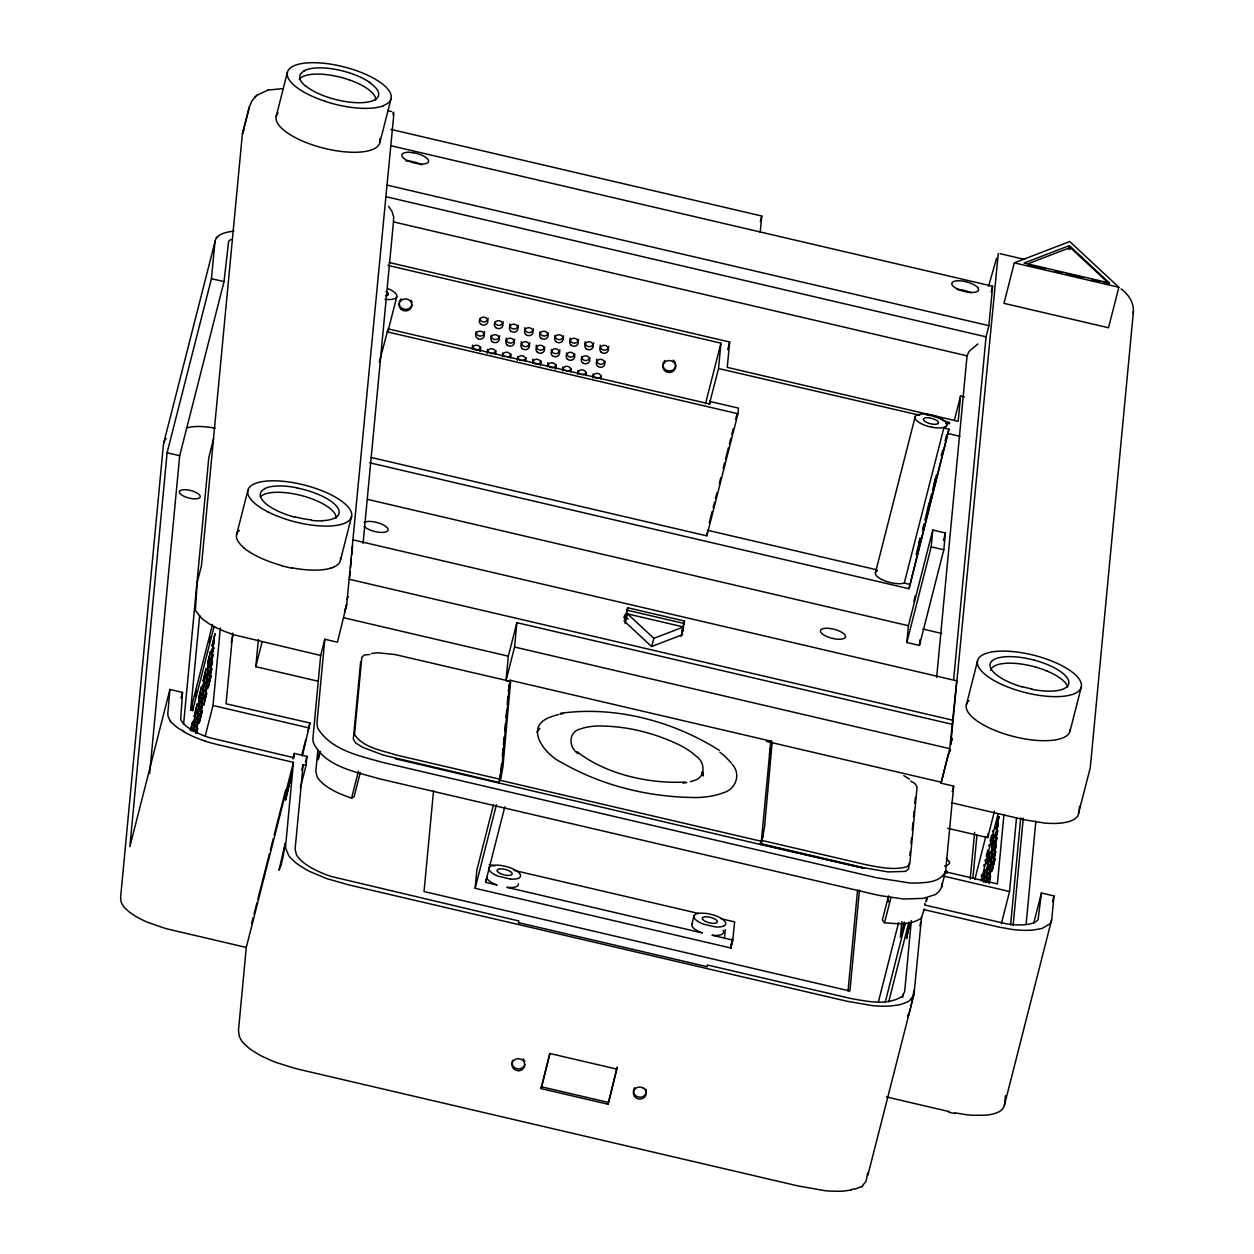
<?xml version="1.0" encoding="UTF-8"?>
<svg xmlns="http://www.w3.org/2000/svg" width="1254" height="1254" viewBox="0 0 1254 1254"><rect width="100%" height="100%" fill="white"/><g stroke="black" fill="none" stroke-linecap="round" stroke-linejoin="round"><path stroke-width="1.5" d="M502.321 356.826L502.384 355.258A4.311 4.013 5.4 0 1 507.964 352.452A4.311 4.013 5.4 0 1 510.472 357.954M344.944 611.529L346.512 604.789L344.599 611.842L344.866 609.616M951.441 802.732L1024.502 819.787L1044.77 823.094A36.554 13.073 14.3 0 0 1046.745 823.251L1053.282 823.47A36.742 13.151 14.3 0 0 1055.664 823.439L1061.464 823.047A36.774 13.151 14.3 0 0 1063.486 822.781L1068.721 821.652A37.416 13.386 14.3 0 0 1069.944 821.276L1074.208 819.348A31.319 11.208 14.3 0 0 1074.991 818.815L1077.123 816.903A35.551 12.712 14.3 0 0 1077.876 815.805L1090.259 767.824L1133.224 313.563C1134.635 303.703 1128.866 294.439 1121.045 288.922M363.049 543.468L393.458 221.88L393.662 216.801L391.969 211.346L388.63 206.346M346.653 604.647L337.451 642.205L324.817 639.258L320.679 655.466L312.904 738.7A168.788 60.396 14.3 0 0 313.155 741.992C323.955 766.586 355.76 771.821 379.053 778.703L874.555 894.384A169.337 60.6 14.3 0 0 881.013 895.748L903.554 899.008L923.43 898.366L935.641 894.463L939.481 890.967L941.535 887.142L945.657 870.966L953.667 786.117L941.033 783.17L949.748 748.669L956.724 680.844L353.142 539.878M1133.224 313.563L1133.365 311.274M216.299 238.26L215.782 239.232A95.32 34.109 14.3 0 0 215.202 240.94A116.653 41.743 14.3 0 0 214.936 242.147L211.44 278.686L167.095 452.772L129.852 846.748L169.917 689.465L182.504 692.412L180.733 719.404A40.018 14.311 14.3 0 0 210.233 737.869L293.891 757.714L294.298 753.419L306.932 756.381L306.101 765.301L300.333 787.935M149.634 773.624L179.683 455.704L224.027 281.617L228.589 241.614A40.018 14.311 14.3 0 1 231.065 239.436M169.917 689.465L167.785 713.934A95.57 34.203 14.3 0 0 168.036 715.83L168.208 716.583A57.778 20.675 14.3 0 0 168.914 718.385L170.716 721.238M183.633 723.699L208.791 457.616L213.619 438.649M214.042 626.734L192.677 710.579L190.702 710.109L199.621 615.745M192.677 710.579L193.147 705.563M205.28 735.847L213.008 705.5L220.343 627.988M232.742 633.004L226.049 703.776L309.973 723.009L302.386 755.943M318.359 681.298L255.8 666.689L258.371 639.556M209.559 742.446L211.409 742.964A96.856 34.657 14.3 0 0 216.252 744.249A114.976 41.147 14.3 0 0 218.572 744.845L293.452 762.354L246.286 947.444L238.479 1030.318L239.31 1036.447L241.693 1040.898A79.472 28.434 14.3 0 0 243.48 1043.093L248.48 1047.733A80.319 28.748 14.3 0 0 251.427 1049.959L258.685 1054.489A79.253 28.356 14.3 0 0 262.603 1056.589L271.632 1060.696A79.3 28.372 14.3 0 0 276.256 1062.514L293.107 1067.812A105.712 37.824 14.3 0 0 300.427 1069.709L797.607 1185.845L825.195 1190.72A79.316 28.387 14.3 0 0 829.96 1191.096L839.349 1191.284A80.099 28.67 14.3 0 0 843.503 1191.081L851.278 1190.046M293.452 762.354L285.63 845.839A144.492 51.712 14.3 0 0 285.849 848.676L288.859 855.792A79.472 28.434 14.3 0 0 290.646 857.987L295.63 862.642A79.864 28.576 14.3 0 0 298.593 864.852L305.835 869.398A80.209 28.701 14.3 0 0 309.769 871.483L326.667 878.584L349.255 885.01L846.231 1001.084L872.361 1005.614A79.316 28.387 14.3 0 0 877.126 1005.99L880.261 1006.131A72.324 25.879 14.3 0 0 885.105 1006.21L886.515 1006.178A80.554 28.826 14.3 0 0 890.654 1005.974L898.428 1004.956A79.848 28.576 14.3 0 0 901.673 1004.172L907.316 1002.009A80.648 28.858 14.3 0 0 909.416 1000.723L913.382 995.88A136.294 48.765 14.3 0 0 914.009 994.234L921.58 916.94M306.101 765.301L303.123 764.611L295.098 849.24L296.461 854.773A52.276 18.716 14.3 0 0 331.072 876.436L518.811 920.969L518.592 923.21M324.817 639.258L317.027 722.523A167.895 60.082 14.3 0 0 317.278 725.815L317.403 726.568A49.596 17.744 14.3 0 0 318.046 728.699C331.636 750.503 360.149 756.052 383.16 762.51L876.734 877.784L909.448 882.926A83.469 29.861 14.3 0 0 915.138 883.067C925.797 882.675 940.892 882.644 945.657 870.966M317.858 749.892L315.82 771.414L317.152 776.869A51.43 18.402 14.3 0 0 339.426 793.547L351.543 798.265L354.114 796.698L360.29 772.48M350.132 571.793L349.427 579.301L952.993 720.266M350.477 568.046L351.371 558.657M351.731 554.895L352.609 545.521M346.7 604.553L393.881 113.753L393.16 112.186M360.619 661.893L353.315 739.155L355.697 742.964L362.767 747.368L383.332 755.112L498.826 782.433M433.57 790.631L424.024 891.547L849.914 991.005L859.46 890.089M732.383 938.948L730.878 948.008L475.141 888.287L476.849 870.072L493.496 804.754M486.662 877.408A16.349 5.862 14.4 0 0 495.91 884.587L497.133 885.042L485.564 882.33L485.831 879.54M509.814 681.471L506.02 680.577L508.325 656.187L516.867 622.658L951.974 724.263M761.648 840.635L762.777 836.042L760.535 844.522L498.778 782.966M500.503 775.254L501.584 763.749M502.321 756.084L503.042 748.419M503.403 744.578L504.124 736.913M504.672 731.16L505.393 723.495M505.942 717.743L506.663 710.077M507.212 704.34L507.933 696.675M506.02 680.577L514.563 647.033L516.867 622.658M608.096 1104.241L617.203 1067.326L608.096 1104.241L541.101 1088.597L549.738 1053.517M625.088 619.695L627.721 607.767L684.48 621.028L681.847 632.957M682.787 631.608L683.069 628.489M710.219 400.731L709.905 404.039L388.16 328.893L379.351 361.873M709.262 404.478L718.542 368.535L720.94 343.173L387.909 265.378M371.059 457.444L703.463 535.082L706.864 535.787L707.162 532.762M389.273 262.525L729.656 342.013L727.257 367.391L958.197 421.328L960.595 395.95L964.389 396.844M706.864 535.787L737.979 413.757L738.496 408.13L710.156 401.515M760.222 232.303L761.758 216.001L391.029 129.428M724.483 938.133L725.267 929.731M721.301 918.79L734.609 921.894L732.838 940.077L730.878 948.008L731.223 944.372M760.535 844.522L864.178 868.301L759.799 843.958M770.379 748.293L770.097 751.334L771.21 746.757L769.329 754.124M848.033 991.083L857.564 890.168M369.742 462.789L909.009 588.737L948.933 429.213L943.807 428.022L904.291 583.094L903.225 583.361A16.38 5.862 14.3 0 1 889.149 582.248L887.613 581.809A16.38 5.862 14.3 0 1 875.762 571.949M906.83 642.487L908.413 625.699L932.788 530.034L945.391 532.981L943.807 549.769L919.433 645.434L906.83 642.487L931.205 546.838L932.788 530.034M867.737 1172.803L866.012 1181.456L862.266 1185.829M919.433 645.434L919.966 639.838M901.83 921.659L900.356 937.193L904.228 922.004M909.009 588.737L948.933 429.213M909.134 863.034L908.586 868.834L905.592 871.389L888.224 871.922L865.15 867.987L761.35 843.754L764.517 827.311L772.15 742.305L771.21 745.033M909.855 855.306L910.232 851.45M910.953 843.723L911.501 837.923M912.238 830.211L912.959 822.483M913.508 816.683L914.056 810.883M914.793 803.171L915.342 797.372M911.36 920.499L904.651 991.601L902.363 996.24C887.268 1006.021 867.784 1001.382 851.262 998.607L707.413 965.016L707.256 966.724L518.639 922.678M936.644 677.442L967.053 355.838L969.201 351.214L977.948 343.972M953.667 679.37L986.036 336.84L988.889 325.664L992.619 286.241L390.95 145.73M998.262 253.512L950.72 744.61L952.099 738.355M941.535 887.142L941.864 883.615M970.204 879.117L974.624 832.342M972.9 877.988L976.96 835.133M947.758 828.283L987.744 837.625L988.105 833.753M1003.937 814.645L997.385 883.913L944.873 871.655M1001.335 923.759L1009.548 891.531L1016.508 817.89M1010.599 924.903L1020.709 817.984M1013.122 925.452L1023.264 818.188M1005.442 1095.73L1004.611 1104.225A118.127 42.275 14.3 0 1 1004.235 1105.809A95.288 34.093 14.3 0 1 1003.764 1107.125L1003.451 1107.752A57.465 20.566 14.3 0 1 1002.448 1109.147L1000.614 1110.778A57.825 20.691 14.3 0 1 998.78 1111.89L995.331 1113.317A58.593 20.973 14.3 0 1 993.356 1113.897L992.729 1114.054A82.592 29.563 14.3 0 1 990.315 1114.555L988.027 1114.9A39.485 14.123 14.3 0 1 984.939 1115.229L973.057 1115.276A57.527 20.581 14.3 0 1 968.934 1114.947L967.978 1114.853A79.895 28.591 14.3 0 1 964.436 1114.43L954.827 1112.784M1026.085 924.496L1035.851 821.119M924.167 909.652L996.193 926.455A113.064 40.457 14.3 0 0 999.532 927.192L1011.586 929.339A79.316 28.387 14.3 0 0 1015.129 929.763L1016.085 929.857A57.402 20.534 14.3 0 0 1020.223 930.186L1021.132 930.233A81.244 29.077 14.3 0 0 1024.424 930.358L1029.879 930.28A82.419 29.5 14.3 0 0 1032.794 930.076L1040.522 928.791A58.311 20.863 14.3 0 0 1042.497 928.211L1049.598 924.057A57.668 20.644 14.3 0 0 1050.617 922.662L1050.915 922.019A95.194 34.062 14.3 0 0 1051.495 920.326A110.603 39.579 14.3 0 0 1051.84 918.649L1053.987 895.936L1041.4 892.989L1038.093 919.637A40.018 14.296 14.3 0 1 1006.445 923.79L924.637 905.012M1079.584 806.306L1079.051 812.075A80.35 28.748 14.3 0 1 1078.785 813.407M924.825 904.134L924.903 903.272M907.755 1014.862L907.63 1016.508A13.778 0.956 -77.2 0 0 908.209 1016.414M924.308 908.915L921.439 917.959C910.859 925.64 896.767 923.696 884.54 922.756L882.361 920.075L888.537 895.842M730.878 948.008L732.179 939.136M982.728 880.825L985.581 869.461L983.136 880.841M987.149 882.111L987.415 879.822L986.616 882.095M191.784 730.706L192.05 728.402L191.251 730.674M902.661 997.369L903.084 994.312L902.034 997.557M926.565 898.569L926.142 901.83L927.239 898.366M195.687 731.537L198.351 721.254L195.765 733.057M283.326 855.306L285.238 843.362L279.015 870.198L280.912 865.182M985.534 882.502L988.074 872.847L986.114 882.518M190.31 730.392L192.708 721.442L190.937 730.424M197.003 732.587L197.693 728.229L196.157 733.324M498.747 783.374L500.91 773.812L499.562 780.16L761.35 841.293L770.818 741.13M941.033 783.17L948.29 754.626L950.61 750.049M164.87 440.154A57.496 20.566 14.3 0 0 164.65 440.499L163.396 444.731L120.635 897.065L121.058 901.673A57.825 20.691 14.3 0 0 121.763 903.476L123.566 906.328A58.452 20.926 14.3 0 0 124.757 907.771L125.149 908.194A82.043 29.359 14.3 0 0 126.779 909.793L127.798 910.702A59.095 21.146 14.3 0 0 129.57 912.16L133.723 915.091A58.483 20.926 14.3 0 0 136.012 916.502L136.733 916.925A80.679 28.873 14.3 0 0 139.492 918.445L144.68 921A82.733 29.61 14.3 0 0 147.862 922.395L164.243 928.07A96.84 34.657 14.3 0 0 169.086 929.355A115.54 41.351 14.3 0 0 171.343 929.919L246.286 947.444M983.888 882.346L984.954 876.483L983.575 880.763M320.475 751.444L318.077 759.799L319.598 751.648M193.304 731.505L195.201 724.828L193.978 731.537M988.842 882.126L990.55 876.248L989.155 883.725M946.989 873.395L947.099 872.251A16.365 5.847 14.3 0 0 946.598 870.966M508.309 690.97L510.08 683.932L508.466 690.217M163.663 443.242L215.202 240.94M276.162 116.45L287.385 72.387M181.062 698.086L182.504 692.412M190.702 710.109L212.522 624.445M195.216 696.44L196.643 690.844M208.979 642.377L210.406 636.781M236.645 534.455L247.884 490.392M231.191 642.534L233.087 635.073M379.868 142.595L391.091 98.533M255.8 666.689L262.039 642.189M388.176 330.476L396.734 296.853M351.575 516.538L340.351 560.601A53.483 19.061 14.1 0 1 333.313 567.231M292.919 758.858L294.298 753.419M251.646 923.524L253.089 917.865M254.045 914.103L256.929 902.802M257.885 899.024L269.406 853.802M270.362 850.04L273.247 838.722M274.203 834.96L285.724 789.738M301.759 755.237L305.615 740.064M308.029 730.58L309.973 723.009M301.759 769.956L303.123 764.611M305.49 762.071L306.932 756.381M351.543 798.265L358.44 771.163M508.763 687.176L509.892 682.725M475.141 888.287L496.396 804.833M485.564 882.33L504.813 806.808M624.069 617.72L624.79 614.883L624.508 618.003L628.254 618.88M624.837 619.084L627.721 607.767M625.15 623.363L627.564 613.911L683.508 626.969L681.094 636.436M705.532 403.694L720.94 343.173M651.908 645.904L653.836 638.333L683.508 626.969M727.728 349.6L729.656 342.013M760.363 221.488L761.758 216.001M541.101 1088.597L550.036 1053.532L617.031 1069.176M709.278 522.824L712.131 511.632M713.103 507.87L714.529 502.227M715.485 498.465L716.927 492.806M719.326 483.401L720.768 477.758M723.166 468.353L724.608 462.71M725.564 458.948L728.433 447.647M729.389 443.885L730.831 438.242M731.787 434.48L733.229 428.837M735.628 419.416L737.07 413.773M682.082 630.448L684.48 621.028M691.91 924.198L694.042 915.796M875.496 572.467L915.169 416.751M918.727 543.562L920.17 537.888M927.411 509.516L928.853 503.826M933.666 484.922L935.123 479.247M916.204 554.268L920.06 539.142M922.474 529.69L923.916 524.015M924.872 520.222L927.772 508.873M928.728 505.096L931.628 493.747M932.584 489.953L934.026 484.279M934.998 480.501L936.44 474.827M941.268 455.907L942.71 450.233M945.124 440.781L946.566 435.107M954.341 420.482L960.595 395.95M988.513 286.398L996.569 258.261M991.224 291.712L992.619 286.241M913.884 601.293L915.31 595.728M943.478 540.49L945.391 532.981M1014.298 262.854L1003.984 303.343L1108.52 327.749L1118.834 287.26L1069.74 241.552L1014.298 262.854L1118.834 287.26M884.54 922.756L890.998 897.441M1068.455 249.17L1069.349 245.627L1109.476 282.996L1024.048 263.042L1069.349 245.627M1069.787 249.468L1070.258 247.571L1109.147 283.702L1103.52 282.385M878.286 1002.354L898.569 922.725M885.167 1002.416L905.341 923.242M888.741 1001.742L908.868 922.16M966.364 704.873L977.587 660.811M952.303 791.509L953.667 786.117M910.373 1008.577L908.209 1016.43M974.86 879.415L985.785 836.543M987.744 837.625L994.453 811.291M981.239 875.95L981.537 874.743M983.779 865.95L984.124 864.586M985.017 861.106L985.362 859.742M986.255 856.216L987.838 849.993M988.826 846.136L989.171 844.773M991.648 835.054L990.096 841.152M992.51 831.7L992.76 830.697M981.036 880.857L998.137 813.752M1070.07 731.019L1081.293 686.957M1033.672 923.32L1041.4 892.989M1052.545 901.626L1053.987 895.936M1004.344 1105.417L1051.604 919.919M867.799 1175.468L913.978 994.469M910.686 1007.338L914.072 990.221L913.508 991.318M249.405 106.872L242.524 133.504L249.405 106.872L251.631 101.37L255.628 96.386M909.369 925.217L906.517 938.588L909.558 924.668M348.204 596.747L346.715 599.067M770.52 744.327L771.539 741.286L770.771 743.653M393.019 114.819L393.505 112.452M243.903 130.165L242.712 132.83A66.352 23.748 14.3 0 0 242.335 134.444L201.455 565.711L197.16 582.546L195.42 609.71A32.275 11.552 14.3 0 0 196.063 611.372L201.988 618.567A35.347 12.65 14.3 0 0 203.132 619.523L208.822 623.551A32.338 11.568 14.3 0 0 210.249 624.414L215.829 627.455A35.269 12.618 14.3 0 0 217.538 628.285L224.466 631.326A34.971 13.324 13.8 0 0 226.378 632.063L233.275 634.477A36.601 13.104 14.3 0 0 236.003 635.308L320.679 655.466M536.994 732.289L539.816 728.308M179.933 490.753L179.4 491.427A10.769 3.856 14.3 0 0 192.975 498.747A10.769 3.856 14.3 0 0 197.364 493.214A10.769 3.856 14.3 0 0 179.98 490.722M217.099 237.21L218.933 235.595A57.809 20.691 14.3 0 1 220.281 234.733L221.221 234.247A81.918 29.312 14.3 0 1 223.055 233.448L224.2 233.04A59.314 21.224 14.3 0 1 226.175 232.46L226.802 232.303A82.027 29.359 14.3 0 1 229.231 231.802L230.689 231.567A59.471 21.287 14.3 0 1 233.15 231.253L233.902 231.191M166.202 438.555L165.653 439.104A57.496 20.566 14.3 0 0 165.371 439.433M256.694 95.445L267.901 90.084L283.028 88.595M255.173 96.809L257.101 95.085M860.15 1187.115L854.523 1189.278M333.501 567.31L330.727 568.313M682.709 634.587L651.578 646.547L624.022 620.871M1028.233 263.669L1070.258 247.571M943.807 428.022L944.56 427.724A16.365 5.831 14.1 0 0 945.751 422.88L949.45 423.742L949.576 422.488L943.416 420.795A16.365 5.831 14.1 0 0 942.475 420.153M723.605 926.11L720.705 926.847A16.365 5.847 14.1 0 1 715.36 926.894L703.243 924.088A16.365 5.847 14.1 0 1 696.033 914.056L696.895 913.696A16.349 5.8 14 0 1 701.503 913.163A16.365 5.847 14.1 0 1 720.987 918.21A16.365 5.847 14.1 0 1 723.558 926.095M918.853 415.058L718.542 368.535M560.428 713.322C615.056 705.688 673.084 721.05 719.341 750.394M371.639 653.491L377.626 652.754L395.12 654.557L509.829 681.236L502.18 764.172L499.656 779.173L395.856 754.924C381.655 750.253 363.221 747.823 354.521 734.452L361.826 657.19L364.569 654.917L369.93 654.478M685.139 782.026C649.478 784.063 605.572 774.251 577.075 751.71M332.623 75.522L327.012 74.691A39.783 14.233 14.3 0 0 301.712 77.168A39.626 14.186 14.3 0 0 299.267 79.331M215.077 428.272L211.785 427.614A40.018 14.311 14.3 0 0 186.438 427.959M931.973 427.253L928.853 426.532A16.365 5.847 14.2 0 1 915.044 417.143A16.365 5.847 14.2 0 1 930.985 415.011A16.365 5.847 14.2 0 1 946.848 424.134L946.723 425.31A16.365 5.847 14.2 0 1 931.973 427.238M949.027 1111.561L886.327 1096.921M387.517 110.634L391.373 111.528M1000.128 253.7L1024.753 259.453M1028.28 264.813L1045.209 268.764M1054.614 270.958L1062.138 272.729M1065.9 273.607L1082.829 277.557M1092.234 279.752L1099.758 281.507M387.22 185.153L988.889 325.664M386.279 196.768L986.036 336.84M393.458 221.88L967.053 355.838M948.526 433.649L959.937 436.314M211.44 278.686L224.027 281.617M387.016 331.793L737.979 413.757M931.205 546.838L943.807 549.769M707.397 530.238L876.922 569.833M904.291 583.094L909.432 584.286M367.688 499.406L908.413 625.699M922.897 629.069L941.66 633.458M167.095 452.772L179.683 455.704M627.486 610.275L684.245 623.536M514.563 647.033L949.748 748.669M343.596 617.72L508.325 656.187M509.782 680.17L771.539 741.286M766.445 741.396L941.127 782.198M213.008 705.5L309.487 728.025M943.337 876.06L1009.548 891.531M762.181 840.494L865.981 864.711C879.367 867.329 893.428 870.386 906.924 866.812L909.777 864.116L917.082 786.869L914.809 783.436L910.686 781.117M395.323 758.795L499.688 783.217M489.185 864.57L494.891 865.918M513.921 870.354L698.462 913.445M732.838 940.077L712.006 935.218L713.244 935.343A16.365 5.847 14.3 0 0 723.072 930.327M541.273 1086.748L608.268 1102.391M499.907 778.546L500.816 778.765L502.948 766.602L510.691 680.389M205.264 741.114L204.308 740.8A80.209 28.701 14.3 0 1 200.844 739.594L195.013 737.305A83.657 29.939 14.3 0 1 191.846 735.91L186.642 733.355A81.494 29.155 14.3 0 1 183.883 731.819L183.178 731.411M1047.027 671.047L1045.256 670.326A39.814 14.249 14.3 0 0 1036.196 667.253M970.8 292.809L969.734 292.307A13.778 4.938 14.3 0 0 957.1 289.36M385.95 291.539L386.953 292.166A7.743 2.774 14.3 0 1 385.542 295.85M903.805 775.63L909.448 779.095M180.168 729.53L176.736 727.069A59.095 21.146 14.3 0 1 174.949 725.611L173.93 724.702A81.573 29.187 14.3 0 1 172.315 723.103L171.923 722.665M946.331 858.473L949.403 861.827M627.564 613.911L653.836 638.333M578.172 753.748C568.579 747.619 567.952 731.819 580.508 728.966A62.904 22.509 14.3 0 1 597.531 726.003C626.012 725.737 654.525 732.838 680.076 745.284A62.841 22.478 14.3 0 1 695.845 755.911C705.438 762.04 706.08 777.856 693.509 780.693A63.233 22.619 14.3 0 1 690.358 781.712M731.207 762.934L726.285 757.604A93.501 33.45 14.3 0 0 719.921 752.259M702.538 919.182L702.757 919.511A7.743 2.774 14.3 0 0 714.388 923.336A7.743 2.774 14.3 0 0 714.247 918.727A7.743 2.774 14.3 0 0 702.695 917.567L702.491 917.787A7.759 2.774 14 0 0 702.522 919.182M497.383 871.279L497.603 871.593A7.743 2.774 14.3 0 0 507.666 875.417A7.743 2.774 14.3 0 0 511.444 872.392L511.083 872.063A7.743 2.774 14.3 0 0 501.71 868.881A7.743 2.774 14.3 0 0 497.399 871.279M732.07 764.235C741.459 773.89 735.847 789.644 723.182 792.794A94.254 33.748 14.3 0 1 698.274 797.528C650.936 797.732 602.751 786.211 561.635 762.51C544.597 754.563 522.761 726.223 551.258 716.771A95.022 33.999 14.3 0 1 558.391 714.576M952.303 739.891L951.88 738.653M703.102 772.276L703.369 775.865M701.801 772.119L702.052 775.646M332.639 75.553A39.893 14.28 14.3 0 1 349.474 79.958M375.683 100.038A39.626 14.186 14.3 0 0 375.62 98.58A39.783 14.233 14.3 0 0 349.396 79.911M336.15 518.231A39.626 14.186 14.3 0 0 334.332 512.87A39.25 14.045 14.3 0 0 332.2 510.409A39.752 14.217 14.3 0 0 313.5 499.437L311.744 498.778A39.94 14.296 14.3 0 0 304.487 496.38A39.987 14.311 14.3 0 0 289.36 493.12A39.94 14.296 14.3 0 0 283.859 492.524A39.329 14.076 14.3 0 0 278.67 492.273A39.72 14.217 14.3 0 0 262.196 495.361L260.801 496.38A39.532 14.139 14.3 0 0 260.221 496.945M1036.243 667.269A39.893 14.28 14.3 0 0 1017.433 663.585A39.814 14.249 14.3 0 0 994.814 665.796A40.159 14.374 14.3 0 0 992.572 667.285A39.642 14.186 14.3 0 0 990.629 670.357M1046.98 671.031A39.814 14.249 14.3 0 1 1065.461 682.96A39.626 14.17 14.3 0 1 1067.703 686.926M209.528 742.509A57.245 21.161 14.2 0 1 205.217 741.177M171.155 722.617A58.452 20.91 14.3 0 1 170.042 721.16M183.758 731.301A57.135 20.44 14.3 0 1 180.748 729.452M853.864 1188.933A80.319 28.748 14.3 0 1 850.604 1189.67M862.674 1185.97A80.601 28.842 14.3 0 1 860.636 1187.303M954.921 1113.552A110.242 39.454 14.3 0 1 949.027 1112.298M944.544 866.138A16.365 5.862 14.3 0 0 946.629 865.699L949.482 863.614A16.365 5.862 14.3 0 0 949.419 861.859M387.611 288.545A16.365 5.878 14.3 0 1 396.828 296.571A16.365 5.878 14.3 0 1 385.041 299.314M918.806 415.121A16.365 5.831 14.1 0 1 919.887 414.933M926.643 414.98A16.365 5.831 14.1 0 1 931.283 415.795M932.866 416.187A16.365 5.831 14.1 0 1 935.939 417.127M937.396 417.66A16.365 5.831 14.1 0 1 938.791 418.24M940.124 418.852A16.365 5.831 14.1 0 1 941.346 419.494M876.781 571.056A16.38 5.862 14.3 0 1 877.502 570.695M645.998 1089.177A6.458 6.019 6.2 0 1 640.7 1097.187A6.458 6.019 6.2 0 1 633.552 1090.322M633.85 1089.177A6.458 6.019 6.2 0 1 634.712 1087.626M524.815 1064.317A6.489 6.051 5.4 0 1 520.175 1068.706A6.458 6.051 4.7 0 1 515.269 1068.032A6.458 6.004 5.9 0 1 512.745 1065.414A6.442 6.019 6.1 0 1 512.667 1060.273M523.247 1058.768A6.489 6.051 5.4 0 1 523.655 1059.238M524.329 1060.257A6.489 6.051 5.4 0 1 524.768 1061.37M920.593 922.38A13.778 0.799 -76 0 1 919.919 926.032M282.746 857.94A13.763 1.458 -78.1 0 1 280.927 865.103M283.232 855.4A13.747 1.003 -77.8 0 1 282.714 857.877M364.115 522.432A12.916 4.624 14.3 0 1 385.542 526.241A12.916 4.624 14.3 0 1 377.564 532.057L375.103 531.571A12.916 4.624 14.3 0 1 364.271 526.523M480.893 347.06A4.311 4.013 5.3 0 1 474.921 349.709M474.2 349.302A4.311 4.013 5.3 0 1 472.523 345.101M495.973 350.571A4.311 4.013 5.5 0 1 495.706 351.324L494.719 352.578A4.311 4.013 5.5 0 1 490.8 353.487M489.264 352.829A4.311 4.013 5.5 0 1 487.492 349.396M518.31 325.272A4.311 4.013 5.4 0 1 509.751 325.648M509.704 324.864A4.311 4.013 5.4 0 1 509.814 324.096M533.373 328.783A4.311 4.013 5.4 0 1 528.498 332.561A4.311 4.013 5.4 0 1 524.893 327.607M548.343 333.078A4.311 4.013 5.4 0 1 539.847 331.902M563.516 335.821A4.311 4.013 5.4 0 1 559.065 339.646A4.311 4.013 5.4 0 1 554.926 335.429M578.596 339.348A4.311 4.013 5.4 0 1 573.721 343.126A4.311 4.013 5.4 0 1 570.115 338.172M593.675 342.859A4.311 4.013 5.4 0 1 588.784 346.637A4.311 4.013 5.4 0 1 585.179 341.684M608.739 346.386A4.311 4.013 5.4 0 1 603.864 350.164A4.311 4.013 5.4 0 1 600.258 345.211M605.055 361.183A4.311 4.013 5.4 0 1 599.882 364.115A4.311 4.013 5.4 0 1 596.685 359.24M589.976 357.672A4.311 4.013 5.4 0 1 581.495 356.497M503.23 321.745A4.311 4.013 5.4 0 1 494.687 322.137M488.167 318.234A4.311 4.013 5.4 0 1 479.608 318.61M484.53 331.464A4.311 4.013 5.4 0 1 480.548 336.072A4.311 4.013 5.4 0 1 475.987 331.855M574.912 354.145A4.311 4.013 5.4 0 1 566.416 352.97M499.656 335.774A4.311 4.013 5.4 0 1 495.205 339.583A4.311 4.013 5.4 0 1 491.066 335.367M514.736 339.285A4.311 4.013 5.4 0 1 509.861 343.063A4.311 4.013 5.4 0 1 506.24 338.11M559.942 349.85A4.311 4.013 5.4 0 1 555.491 353.659A4.311 4.013 5.4 0 1 551.352 349.458M529.799 342.812A4.311 4.013 5.4 0 1 524.924 346.59A4.311 4.013 5.4 0 1 521.319 341.637M544.769 347.107A4.311 4.013 5.4 0 1 539.581 350.023A4.311 4.013 5.4 0 1 536.383 345.148M511.052 354.098A4.311 4.013 5.4 0 1 507.541 357.092M505.064 356.747A4.311 4.013 5.4 0 1 502.556 352.923M526.116 357.609A4.311 4.013 5.4 0 1 522.62 360.603M520.943 360.541A4.311 4.013 5.4 0 1 517.636 356.434M601.215 375.949A4.311 4.013 5.4 0 1 597.139 378.253M596.308 378.128A4.311 4.013 5.4 0 1 593.001 374.037M541.195 361.136A4.311 4.013 5.4 0 1 536.007 364.052A4.311 4.013 5.4 0 1 532.825 359.177M586.135 372.438A4.311 4.013 5.4 0 1 582.06 374.727M580.43 374.35A4.311 4.013 5.4 0 1 577.922 370.526M556.259 364.648A4.311 4.013 5.4 0 1 551.086 367.579A4.311 4.013 5.4 0 1 547.888 362.704M571.056 368.911A4.311 4.013 5.4 0 1 566.15 371.09M564.629 370.416A4.311 4.013 5.4 0 1 562.842 366.999M487.242 353.299A4.311 4.013 5.4 0 1 492.07 348.737A4.311 4.013 5.4 0 1 495.408 354.427M592.75 377.94A4.311 4.013 5.4 0 1 597.578 373.378A4.311 4.013 5.4 0 1 600.917 379.069M577.686 374.413A4.311 4.013 5.4 0 1 582.499 369.852A4.311 4.013 5.4 0 1 585.837 375.557M517.385 360.337A4.311 4.013 5.4 0 1 522.213 355.775A4.311 4.013 5.4 0 1 525.551 361.465M562.607 370.902A4.311 4.013 5.4 0 1 567.435 366.34A4.311 4.013 5.4 0 1 570.774 372.03M532.417 363.08A4.311 4.013 5.4 0 1 538.107 359.49A4.311 4.013 5.4 0 1 540.192 365.666M547.481 366.591A4.311 4.013 5.4 0 1 553.186 363.017A4.311 4.013 5.4 0 1 555.271 369.193M472.115 348.988A4.311 4.013 5.4 0 1 477.821 345.414A4.311 4.013 5.4 0 1 479.906 351.59M216.143 238.213A57.449 20.722 15.6 0 1 216.848 237.131M411.892 304.847A6.458 6.019 5.4 0 1 399.164 303.076M399.336 301.916A6.458 6.019 5.4 0 1 399.744 300.803M400.371 299.784A6.458 6.019 5.4 0 1 401.217 298.907M411.108 300.286A6.458 6.019 5.4 0 1 411.986 302.496M675.749 364.099A6.458 6.019 5.4 0 1 667.285 370.651A6.458 6.019 5.4 0 1 664.981 360.509M673.163 360.149A6.458 6.019 5.4 0 1 674.103 360.933M674.871 361.889A6.458 6.019 5.4 0 1 675.436 362.955M692.631 923.21A16.365 5.847 14.3 0 0 698.368 931.299L702.303 932.945L506.851 887.299L508.089 887.424A16.349 5.862 14.4 0 0 515.425 886.97L516.287 886.625A16.349 5.862 14.4 0 0 518.404 883.741M888.49 901.751A16.365 0.862 -76.9 0 1 888.475 899.322M413.052 152.674A13.778 4.922 14.3 0 1 428.257 162.189A13.778 4.922 14.3 0 1 407.346 160.528A13.778 4.922 14.3 0 1 408.208 152.298M408.224 152.345A13.763 4.891 14.2 0 1 413.083 152.737M686.816 782.527A63.233 22.619 14.3 0 1 682.913 783.139M559.974 714.216A95.022 33.999 14.3 0 1 563.297 713.573M991.522 661.391A40.504 14.499 14.3 0 0 990.488 667.692A40.536 14.499 14.3 0 0 1022.292 686.973M1034.613 660.262A40.504 14.499 14.3 0 0 1028.86 658.852L1025.02 658.084A40.536 14.499 14.3 0 0 991.553 661.407M1034.675 660.262A40.536 14.499 14.3 0 1 1068.878 683.085A40.536 14.499 14.3 0 1 1031.932 689.308M1031.87 688.948A40.614 14.139 14.2 0 1 1022.449 686.675M297.229 488.025A40.614 14.531 14.3 0 1 314.315 492.822A40.551 14.515 14.3 0 1 338.941 510.425A40.551 14.515 14.3 0 1 322.106 520.676M294.502 517.103A40.551 14.515 14.3 0 1 264.641 488.903M322.262 520.802A40.473 14.64 14.5 0 1 311.807 520.441M311.415 519.893A40.567 14.155 14 0 1 294.612 516.758M264.406 488.778A40.551 14.625 14.8 0 1 297.214 487.869M304.048 70.835A40.551 14.923 14.3 0 1 369.805 82.435M369.381 82.482A40.551 14.515 14.3 0 1 362.406 102.64A40.551 14.515 14.3 0 1 305.662 85.899M305.302 85.915A40.536 14.672 13.9 0 1 304.314 70.945M382.893 105.759A53.483 19.139 14.3 0 0 380.589 82.623A53.483 19.139 14.3 0 0 323.422 63.217L321.024 63.029A53.483 19.139 14.3 0 0 287.229 74.754A53.483 19.139 14.3 0 0 324.833 101.166M383.097 105.853A53.452 19.233 14.5 0 1 324.786 101.229M330.868 568.109A53.483 19.061 14.1 0 1 291.9 567.796M237.915 531.884A53.483 19.061 14.1 0 0 237.037 539.361L237.617 540.427A53.483 19.139 14.3 0 0 244.248 548.108M238.589 531.1A53.483 19.061 14.1 0 1 239.389 530.364M340.508 557.748A53.483 19.061 14.1 0 1 340.539 559.676M291.821 568.156A53.42 19.468 14.3 0 1 281.492 565.742M281.601 565.476A53.483 19.139 14.3 0 1 248.762 551.462M379.711 138.708A53.452 19.123 14.3 0 1 338.893 151.138A53.42 19.123 14.3 0 1 328.752 149.351A53.452 19.123 14.3 0 1 278.043 113.064M248.653 551.462A53.436 19.123 14.3 0 1 244.154 548.123M1070.242 729.138A53.499 19.139 14.3 0 1 1012.542 736.239A53.499 19.139 14.3 0 1 967.524 702.256M968.166 701.472A53.499 19.139 14.3 0 1 968.934 700.72M405.951 160.904A13.684 4.891 14.3 0 1 408.334 160.982A13.888 4.969 14.3 0 1 412.19 161.515A13.684 4.891 14.3 0 1 421.783 164.885M211.424 652.895L214.387 640.747L211.424 652.895M992.729 863.865L995.707 851.795L992.729 863.865M192.897 729.985L195.89 717.899L192.897 729.985M193.571 723.009L196.517 710.877L193.571 723.009M197.223 704.105L194.245 716.489L197.223 704.105M196.047 726.411L199.01 714.278L196.047 726.411M196.706 719.435L199.668 707.303L196.706 719.435M198.022 705.485L201.016 693.399L198.022 705.485M198.696 698.509L201.643 686.377L198.696 698.509M200.358 700.531L197.395 712.899L200.358 700.531M199.198 722.821L202.192 710.752L199.198 722.821M199.856 715.846L202.819 703.713L199.856 715.846M200.515 708.871L203.477 696.738L200.515 708.871M201.173 701.895L204.136 689.763L201.173 701.895M201.831 694.92L204.794 682.787L201.831 694.92M202.49 687.944L205.484 675.875L202.49 687.944M203.148 680.969L206.111 668.837L203.148 680.969M203.665 705.297L206.659 693.211L203.665 705.297M204.324 698.321L207.286 686.189L204.324 698.321M204.982 691.346L207.945 679.213L204.982 691.346M205.64 684.37L208.634 672.285L205.64 684.37M206.299 677.395L209.261 665.263L206.299 677.395M206.957 670.42L209.92 658.287L206.957 670.42M207.615 663.444L210.609 651.359L207.615 663.444M208.133 687.772L211.08 675.624L208.133 687.772M208.791 680.797L211.785 668.711L208.791 680.797M209.449 673.821L212.412 661.673L209.449 673.821M210.108 666.846L213.07 654.698L210.108 666.846M210.766 659.87L213.76 647.785L210.766 659.87M212.083 645.92L215.077 633.834L212.083 645.92M985.769 878.004L988.732 865.871L985.769 878.004M986.428 871.028L989.422 858.943L986.428 871.028M987.086 864.053L990.049 851.921L987.086 864.053M988.262 881.405L991.209 869.273L988.262 881.405M988.92 874.43L991.883 862.297L988.92 874.43M989.578 867.454L992.541 855.322L989.578 867.454M990.237 860.479L993.199 848.347L990.237 860.479M990.895 853.504L993.858 841.371L990.895 853.504M991.553 846.528L994.516 834.396L991.553 846.528M992.071 870.84L995.018 858.708L992.071 870.84M993.387 856.89L996.334 844.757L993.387 856.89M994.046 849.914L997.008 837.782L994.046 849.914M994.704 842.939L997.698 830.869L994.704 842.939M995.362 835.963L998.325 823.831L995.362 835.963M996.021 829.004L998.983 816.856L996.021 829.004M285.567 799.268L285.63 800.209L291.916 773.436L285.567 799.268M664.009 362.923L663.366 363.942A6.458 6.019 5.4 0 0 669.417 372.532A6.458 6.019 5.4 0 0 674.934 363.77A6.458 6.019 5.4 0 0 664.009 362.923M938.086 423.523L937.804 423.711A7.743 2.774 14.3 0 1 928.493 423.178L925.436 421.752A7.743 2.774 14.3 0 1 924.982 417.958A7.743 2.774 14.3 0 1 934.528 419.291A7.743 2.774 14.3 0 1 938.086 423.507M267.87 90.1L267.901 90.084M510.268 879.007L498.089 876.17A16.349 5.862 14.6 0 1 488.856 868.081A16.349 5.862 14.6 0 1 500.597 865.401L502.086 865.636A16.349 5.862 14.6 0 1 520.049 874.069A16.349 5.862 14.6 0 1 510.221 879.054M832.531 638.396L831.308 638.082A12.916 4.624 14.3 0 1 822.781 628.724A12.916 4.624 14.3 0 1 844.255 634.148A12.916 4.624 14.3 0 1 832.531 638.396M643.02 1087.892L642.456 1087.61A6.458 6.019 5.4 0 0 633.38 1092.156A6.458 6.019 5.4 0 0 640.794 1099.021A6.458 6.019 5.4 0 0 645.575 1090.494A6.442 5.988 5.9 0 0 643.02 1087.908M478.197 338.799L476.833 337.859A4.311 4.013 5.4 0 1 478.495 331.385A4.311 4.013 5.4 0 1 484.295 335.367A4.311 4.013 5.4 0 1 478.197 338.799M977.759 287.589L977.242 287.009A13.778 4.875 14.6 0 0 960.533 280.833A13.778 4.938 14.3 0 0 952.35 285.222A13.778 4.938 14.3 0 0 968.213 292.198A13.778 4.938 14.3 0 0 978.433 288.702L977.759 287.589M1133.334 311.055L1133.334 311.055M518.545 1070.728A6.458 6.019 5.4 0 0 524.156 1062.138A6.474 6.051 4.6 0 0 523.09 1060.665A6.458 6.019 5.4 0 0 512.4 1062.295A6.458 6.019 5.4 0 0 518.545 1070.728M510.754 331.072A4.311 4.013 5.4 0 0 517.902 329.159A4.311 4.013 5.4 0 0 512.478 324.316A4.311 4.013 5.4 0 0 510.754 331.072M525.834 334.583A4.311 4.013 5.4 0 0 532.966 332.686A4.311 4.013 5.4 0 0 527.542 327.843A4.311 4.013 5.4 0 0 525.834 334.583M540.897 338.11A4.311 4.013 5.4 0 0 548.045 336.197A4.311 4.013 5.4 0 0 542.621 331.354A4.311 4.013 5.4 0 0 540.897 338.11M555.977 341.621A4.311 4.013 5.4 0 0 563.109 339.724A4.311 4.013 5.4 0 0 557.701 334.881A4.311 4.013 5.4 0 0 555.977 341.621M571.056 345.148A4.311 4.013 5.4 0 0 578.188 343.235A4.311 4.013 5.4 0 0 572.764 338.392A4.311 4.013 5.4 0 0 571.056 345.148M586.12 348.659A4.311 4.013 5.4 0 0 593.267 346.762A4.311 4.013 5.4 0 0 587.844 341.919A4.311 4.013 5.4 0 0 586.12 348.659M601.199 352.186A4.311 4.013 5.4 0 0 608.331 350.274A4.311 4.013 5.4 0 0 602.908 345.446A4.311 4.013 5.4 0 0 601.199 352.186M597.625 366.215A4.311 4.013 5.4 0 0 604.757 364.303A4.311 4.013 5.4 0 0 599.334 359.459A4.311 4.013 5.4 0 0 597.625 366.215M582.546 362.688A4.311 4.013 5.4 0 0 589.693 360.791A4.311 4.013 5.4 0 0 584.27 355.948A4.311 4.013 5.4 0 0 582.546 362.688M567.482 359.177A4.311 4.013 5.4 0 0 574.614 357.265A4.311 4.013 5.4 0 0 569.191 352.421A4.311 4.013 5.4 0 0 567.482 359.177M552.403 355.65A4.311 4.013 5.4 0 0 559.535 353.738A4.311 4.013 5.4 0 0 554.127 348.91A4.311 4.013 5.4 0 0 552.403 355.65M537.323 352.139A4.311 4.013 5.4 0 0 544.471 350.227A4.311 4.013 5.4 0 0 539.048 345.383A4.311 4.013 5.4 0 0 537.323 352.139M522.26 348.612A4.311 4.013 5.4 0 0 529.392 346.7A4.311 4.013 5.4 0 0 523.984 341.856A4.311 4.013 5.4 0 0 522.26 348.612M507.18 345.085A4.311 4.013 5.4 0 0 514.328 343.188A4.311 4.013 5.4 0 0 508.905 338.345A4.311 4.013 5.4 0 0 507.18 345.085M492.117 341.574A4.311 4.013 5.4 0 0 499.249 339.662A4.311 4.013 5.4 0 0 493.825 334.818A4.311 4.013 5.4 0 0 492.117 341.574M495.691 327.545A4.311 4.013 5.4 0 0 502.823 325.632A4.311 4.013 5.4 0 0 497.399 320.805A4.311 4.013 5.4 0 0 495.691 327.545M480.611 324.018A4.311 4.013 5.4 0 0 487.759 322.121A4.311 4.013 5.4 0 0 482.335 317.278A4.311 4.013 5.4 0 0 480.611 324.018M401.029 309.236A6.458 6.019 5.4 0 0 411.751 306.384A6.458 6.019 5.4 0 0 403.616 299.126A6.458 6.019 5.4 0 0 401.029 309.236M997.635 682.458A53.514 19.139 14.3 0 0 1081.011 687.85A53.514 19.139 14.3 0 0 1009.58 651.312A53.514 19.139 14.3 0 0 997.635 682.458M268.011 511.914A53.467 18.982 14.3 0 0 351.292 517.432A53.467 18.982 14.3 0 0 279.877 481.034A53.467 18.982 14.3 0 0 268.011 511.914"/></g></svg>
